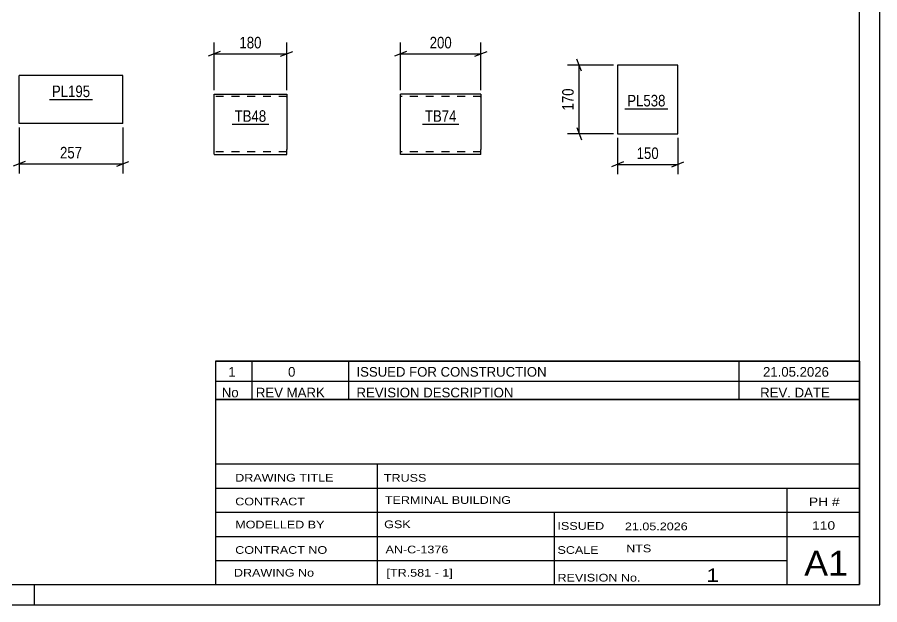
# Model space of a CAD drawing. Header units: millimetres. Extents: x 0 to 420, y 0 to 297.
# Drawn here: x 205.7 to 420, y 0 to 146 of the extents above; entities that cross this region are included whole.
import ezdxf

# ---------------------------------------------------------------- set-up
doc = ezdxf.new("R2010")
doc.units = ezdxf.units.MM
doc.linetypes.add('DXK_LINE_DOT2', pattern=[3.9198, 1.9599, -1.9599])
doc.styles.add('Arial Narrow', font='ARIALN.TTF', dxfattribs={"height": 0.2})

# ---------------------------------------------------------------- blocks, each defined once
blk = doc.blocks.new('Unknown-122572478-1115')
at = {"color": 5, "linetype": 'Continuous'}
for p, q in [((420, 0), (420, 297)), ((415, 5), (415, 292)), ((5, 5), (415, 5)), ((210, 0), (210, 5)), ((0, 0), (420, 0))]:
    blk.add_line(p, q, dxfattribs=at)
blk = doc.blocks.new('Part-122572478-1847 - 1833')
at = {"color": 2, "linetype": 'Continuous'}
for p, q in [((231.95, 131.59), (206.23, 131.59)), ((206.23, 119.59), (206.23, 131.59)), ((231.95, 119.59), (231.95, 131.59)), ((231.95, 119.59), (206.23, 119.59))]:
    blk.add_line(p, q, dxfattribs=at)
blk = doc.blocks.new('Part-122572478-1889 - 1874')
at = {"color": 2, "linetype": 'Continuous'}
for p, q in [((254.66, 112.03), (254.66, 126.94)), ((254.66, 126.94), (272.66, 126.94)), ((272.66, 126.94), (272.66, 113.14)), ((254.66, 112.03), (254.66, 111.94)), ((254.66, 111.94), (272.66, 111.94)), ((272.66, 111.94), (272.66, 113.14))]:
    blk.add_line(p, q, dxfattribs=at)
at = {"color": 7, "linetype": 'DXK_LINE_DOT2'}
for p, q in [((272.66, 126.34), (254.66, 126.34)), ((272.66, 126.3), (272.66, 126.34)), ((272.66, 126.34), (272.66, 126.3)), ((272.66, 126.2), (272.66, 126.3)), ((272.66, 126.3), (272.66, 126.2)), ((254.66, 112.54), (254.66, 112.59)), ((272.66, 112.54), (254.66, 112.54)), ((272.66, 112.59), (272.66, 112.91)), ((272.66, 112.54), (272.66, 112.59))]:
    blk.add_line(p, q, dxfattribs=at)
blk = doc.blocks.new('Part-122572478-2047 - 2033')
at = {"color": 2, "linetype": 'Continuous'}
for p, q in [((320.93, 126.94), (300.93, 126.94)), ((300.93, 112.03), (300.93, 126.94)), ((320.93, 126.94), (320.93, 113.14)), ((300.93, 111.94), (300.93, 112.03)), ((320.93, 111.94), (300.93, 111.94)), ((320.93, 111.94), (320.93, 113.14))]:
    blk.add_line(p, q, dxfattribs=at)
at = {"color": 7, "linetype": 'DXK_LINE_DOT2'}
for p, q in [((320.93, 126.34), (300.93, 126.34)), ((320.93, 126.34), (320.93, 126.3)), ((320.93, 126.3), (320.93, 126.34)), ((320.93, 126.2), (320.93, 126.3)), ((320.93, 126.3), (320.93, 126.2)), ((300.93, 112.54), (300.93, 112.59)), ((320.93, 112.54), (300.93, 112.54)), ((320.93, 112.59), (320.93, 112.91)), ((320.93, 112.54), (320.93, 112.59))]:
    blk.add_line(p, q, dxfattribs=at)
blk = doc.blocks.new('Part-122572478-3310 - 3296')
at = {"color": 2, "linetype": 'Continuous'}
for p, q in [((369.86, 134.09), (354.86, 134.09)), ((354.86, 134.09), (354.86, 117.09)), ((369.86, 117.09), (369.86, 134.09)), ((354.86, 117.09), (369.86, 117.09))]:
    blk.add_line(p, q, dxfattribs=at)
blk = doc.blocks.new('StraightDimension-122572478-1860 - 1833')
at = {"color": 7, "linetype": 'Continuous'}
for p, q in [((206.23, 118.59), (206.23, 107.19)), ((231.95, 118.59), (231.95, 107.19)), ((207.73, 110.19), (204.73, 108.99)), ((206.23, 109.59), (231.95, 109.59)), ((230.45, 108.99), (233.45, 110.19))]:
    blk.add_line(p, q, dxfattribs=at)
at = {"color": 0}
blk.add_wipeout([(222.43, 110.34), (222.43, 114.54), (215.75, 114.54), (215.75, 110.34)], dxfattribs=at)
at = {"color": 3, "style": 'Arial Narrow'}
blk.add_text('257', height=2.863, dxfattribs=at).set_placement((216.35, 110.94))
blk = doc.blocks.new('StraightDimension-122572478-1891 - 1874')
at = {"color": 7, "linetype": 'Continuous'}
for p, q in [((254.66, 127.94), (254.66, 139.79)), ((272.66, 127.94), (272.66, 139.79)), ((256.16, 137.54), (253.16, 136.34)), ((271.16, 136.34), (274.16, 137.54)), ((254.66, 136.94), (272.66, 136.94))]:
    blk.add_line(p, q, dxfattribs=at)
at = {"color": 0}
blk.add_wipeout([(267, 137.69), (267, 141.89), (260.32, 141.89), (260.32, 137.69)], dxfattribs=at)
at = {"color": 3, "style": 'Arial Narrow'}
blk.add_text('180', height=2.863, dxfattribs=at).set_placement((260.92, 138.29))
blk = doc.blocks.new('StraightDimension-122572478-2050 - 2033')
at = {"color": 7, "linetype": 'Continuous'}
for p, q in [((300.93, 127.94), (300.93, 139.79)), ((320.93, 127.94), (320.93, 139.79)), ((302.43, 137.54), (299.43, 136.34)), ((319.43, 136.34), (322.43, 137.54)), ((300.93, 136.94), (320.93, 136.94))]:
    blk.add_line(p, q, dxfattribs=at)
at = {"color": 0}
blk.add_wipeout([(314.27, 137.69), (314.27, 141.89), (307.59, 141.89), (307.59, 137.69)], dxfattribs=at)
at = {"color": 3, "style": 'Arial Narrow'}
blk.add_text('200', height=2.863, dxfattribs=at).set_placement((308.19, 138.29))
blk = doc.blocks.new('StraightDimension-122572478-3312 - 3296')
at = {"color": 7, "linetype": 'Continuous'}
for p, q in [((354.86, 116.09), (354.86, 107.05)), ((369.86, 116.09), (369.86, 107.05)), ((356.36, 110.05), (353.36, 108.85)), ((354.86, 109.45), (369.86, 109.45)), ((368.36, 108.85), (371.36, 110.05))]:
    blk.add_line(p, q, dxfattribs=at)
at = {"color": 0}
blk.add_wipeout([(365.7, 110.2), (365.7, 114.4), (359.01, 114.4), (359.01, 110.2)], dxfattribs=at)
at = {"color": 3, "style": 'Arial Narrow'}
blk.add_text('150', height=2.863, dxfattribs=at).set_placement((359.61, 110.8))
blk = doc.blocks.new('StraightDimension-122572478-3323 - 3296')
at = {"color": 7, "linetype": 'Continuous'}
for p, q in [((345.91, 132.59), (344.71, 135.59)), ((353.86, 134.09), (342.46, 134.09)), ((345.31, 117.09), (345.31, 134.09)), ((344.71, 118.59), (345.91, 115.59)), ((353.86, 117.09), (342.46, 117.09))]:
    blk.add_line(p, q, dxfattribs=at)
at = {"color": 0}
blk.add_wipeout([(344.56, 128.93), (340.36, 128.93), (340.36, 122.25), (344.56, 122.25)], dxfattribs=at)
at = {"color": 3, "style": 'Arial Narrow'}
blk.add_text('170', height=2.863, rotation=90.0002, dxfattribs=at).set_placement((343.96, 122.85))
blk = doc.blocks.new('Unknown-122572478-7187')
at = {"color": 7, "linetype": 'Continuous'}
for p, q in [((255, 60.55), (415, 60.55)), ((415, 60.55), (255, 60.55)), ((255, 60.55), (255, 55.55)), ((264, 60.55), (264, 55.55)), ((288, 60.55), (288, 55.55)), ((385, 60.55), (385, 55.55)), ((415, 60.55), (415, 55.55)), ((255, 55.55), (415, 55.55)), ((255, 55.55), (255, 51.05)), ((255, 55.55), (415, 55.55)), ((264, 55.55), (264, 51.05)), ((288, 55.55), (288, 51.05)), ((385, 55.55), (385, 51.05)), ((415, 55.55), (415, 51.05)), ((415, 51.05), (255, 51.05))]:
    blk.add_line(p, q, dxfattribs=at)
at = {"color": 7, "linetype": 'Continuous', "style": 'Arial Narrow'}
for s, height, width, p in [('1', 2.39, 1.196471, (258.16, 56.7)), ('0', 2.39, 1.196471, (273, 56.7)), ('ISSUED FOR CONSTRUCTION', 2.3861, 1.196471, (290, 56.7)), ('21.05.2026', 2.386, 1.196471, (391, 56.7)), ('No', 2.386, 1.2, (256.54, 51.55)), ('REV MARK', 2.386, 1.2, (265, 51.55)), ('REVISION DESCRIPTION', 2.3861, 1.2, (290, 51.55)), ('REV. DATE', 2.386, 1.2, (390.28, 51.55))]:
    blk.add_text(s, height=height, dxfattribs=dict(at, width=width)).set_placement(p)
blk = doc.blocks.new('Unknown-122572478-7186')
at = {"color": 7, "linetype": 'Continuous'}
for p, q in [((255, 51.05), (255, 5)), ((255, 51.05), (415, 51.05)), ((415, 51), (415, 5)), ((255, 35), (415, 35)), ((295.14, 35), (295.14, 5)), ((255, 29), (415, 29)), ((397, 5.05), (397, 29.05)), ((255, 23), (415, 23)), ((339.14, 23), (339.14, 5)), ((255, 17), (415, 17)), ((255, 11), (397, 11)), ((255, 5), (415, 5))]:
    blk.add_line(p, q, dxfattribs=at)
at = {"color": 7, "style": 'Arial Narrow'}
for s, height, width, p in [('DRAWING TITLE', 1.9089, 1.425378, (259.88, 30.61)), ('TRUSS', 1.909, 1.425378, (296.81, 30.59)), ('CONTRACT', 1.909, 1.425378, (259.88, 24.71)), ('TERMINAL BUILDING', 1.9089, 1.425378, (297.06, 25.07)), ('MODELLED BY', 1.9089, 1.425378, (259.88, 18.98)), ('GSK', 1.909, 1.425378, (296.88, 19.04)), ('ISSUED', 1.909, 1.425378, (339.94, 18.64)), ('21.05.2026', 1.909, 1.425378, (356.69, 18.52)), ('CONTRACT NO', 1.9089, 1.425378, (259.88, 12.66)), ('AN-C-1376', 1.909, 1.425378, (297.23, 12.78)), ('SCALE', 1.909, 1.425378, (339.94, 12.65)), ('A1', 6.204, 1.25, (401.24, 7.2)), ('DRAWING No', 1.909, 1.425378, (259.56, 7)), ('[TR.581 - 1]', 1.9089, 1.425378, (297.46, 6.99)), ('1', 3.34, 1.5, (376.91, 5.68)), ('REVISION No.', 1.9089, 1.425378, (339.94, 5.77))]:
    blk.add_text(s, height=height, dxfattribs=dict(at, width=width)).set_placement(p)
at = {"color": 7, "linetype": 'Continuous', "style": 'Arial Narrow'}
for s, height, width, p in [('PH #', 2.1, 1.42538, (402.4, 24.55)), ('110', 2.1, 1.42538, (403.19, 18.65)), ('NTS', 1.909, 1.425378, (357, 13.05))]:
    blk.add_text(s, height=height, dxfattribs=dict(at, width=width)).set_placement(p)
blk = doc.blocks.new('Mark-122572478-1845 - 1833')
at = {"color": 0}
blk.add_wipeout([(223.84, 126.19), (223.84, 129.19), (214.34, 129.19), (214.34, 126.19)], dxfattribs=at)
blk.add_wipeout([(223.84, 126.19), (223.84, 129.19), (214.34, 129.19), (214.34, 126.19)], dxfattribs=at)
at = {"color": 30, "linetype": 'Continuous'}
blk.add_line((213.74, 125.59), (224.44, 125.59), dxfattribs=at)
at = {"color": 3, "style": 'Arial Narrow'}
blk.add_text('PL195', height=2.863, dxfattribs=at).set_placement((214.34, 126.19))
blk = doc.blocks.new('Mark-122572478-1887 - 1874')
at = {"color": 0}
blk.add_wipeout([(267.59, 120.04), (267.59, 123.04), (259.73, 123.04), (259.73, 120.04)], dxfattribs=at)
blk.add_wipeout([(267.59, 120.04), (267.59, 123.04), (259.73, 123.04), (259.73, 120.04)], dxfattribs=at)
at = {"color": 30, "linetype": 'Continuous'}
blk.add_line((259.13, 119.44), (268.19, 119.44), dxfattribs=at)
at = {"color": 3, "style": 'Arial Narrow'}
blk.add_text('TB48', height=2.863, dxfattribs=at).set_placement((259.73, 120.04))
blk = doc.blocks.new('Mark-122572478-2045 - 2033')
at = {"color": 0}
blk.add_wipeout([(314.86, 120.04), (314.86, 123.04), (307, 123.04), (307, 120.04)], dxfattribs=at)
blk.add_wipeout([(314.86, 120.04), (314.86, 123.04), (307, 123.04), (307, 120.04)], dxfattribs=at)
at = {"color": 30, "linetype": 'Continuous'}
blk.add_line((306.4, 119.44), (315.46, 119.44), dxfattribs=at)
at = {"color": 3, "style": 'Arial Narrow'}
blk.add_text('TB74', height=2.863, dxfattribs=at).set_placement((307, 120.04))
blk = doc.blocks.new('Mark-122572478-3308 - 3296')
at = {"color": 0}
blk.add_wipeout([(366.78, 123.87), (366.78, 126.87), (357.27, 126.87), (357.27, 123.87)], dxfattribs=at)
blk.add_wipeout([(366.78, 123.87), (366.78, 126.87), (357.27, 126.87), (357.27, 123.87)], dxfattribs=at)
at = {"color": 30, "linetype": 'Continuous'}
blk.add_line((356.67, 123.27), (367.38, 123.27), dxfattribs=at)
at = {"color": 3, "style": 'Arial Narrow'}
blk.add_text('PL538', height=2.863, dxfattribs=at).set_placement((357.27, 123.87))

msp = doc.modelspace()

# ---------------------------------------------------------------- block references
for name in ['Unknown-122572478-1115', 'Part-122572478-3310 - 3296', 'Part-122572478-1847 - 1833', 'Part-122572478-1889 - 1874', 'Part-122572478-2047 - 2033', 'Unknown-122572478-7187', 'Unknown-122572478-7186']:
    msp.add_blockref(name, (0, 0))

# ---------------------------------------------------------------- next in the draw order: block references
for name in ['StraightDimension-122572478-1891 - 1874', 'StraightDimension-122572478-2050 - 2033', 'Mark-122572478-1845 - 1833', 'Mark-122572478-3308 - 3296', 'Mark-122572478-1887 - 1874', 'Mark-122572478-2045 - 2033', 'StraightDimension-122572478-1860 - 1833', 'StraightDimension-122572478-3312 - 3296']:
    msp.add_blockref(name, (0, 0))

# ---------------------------------------------------------------- next in the draw order: block references
msp.add_blockref('StraightDimension-122572478-3323 - 3296', (0, 0))

doc.saveas('drawing.dxf')
